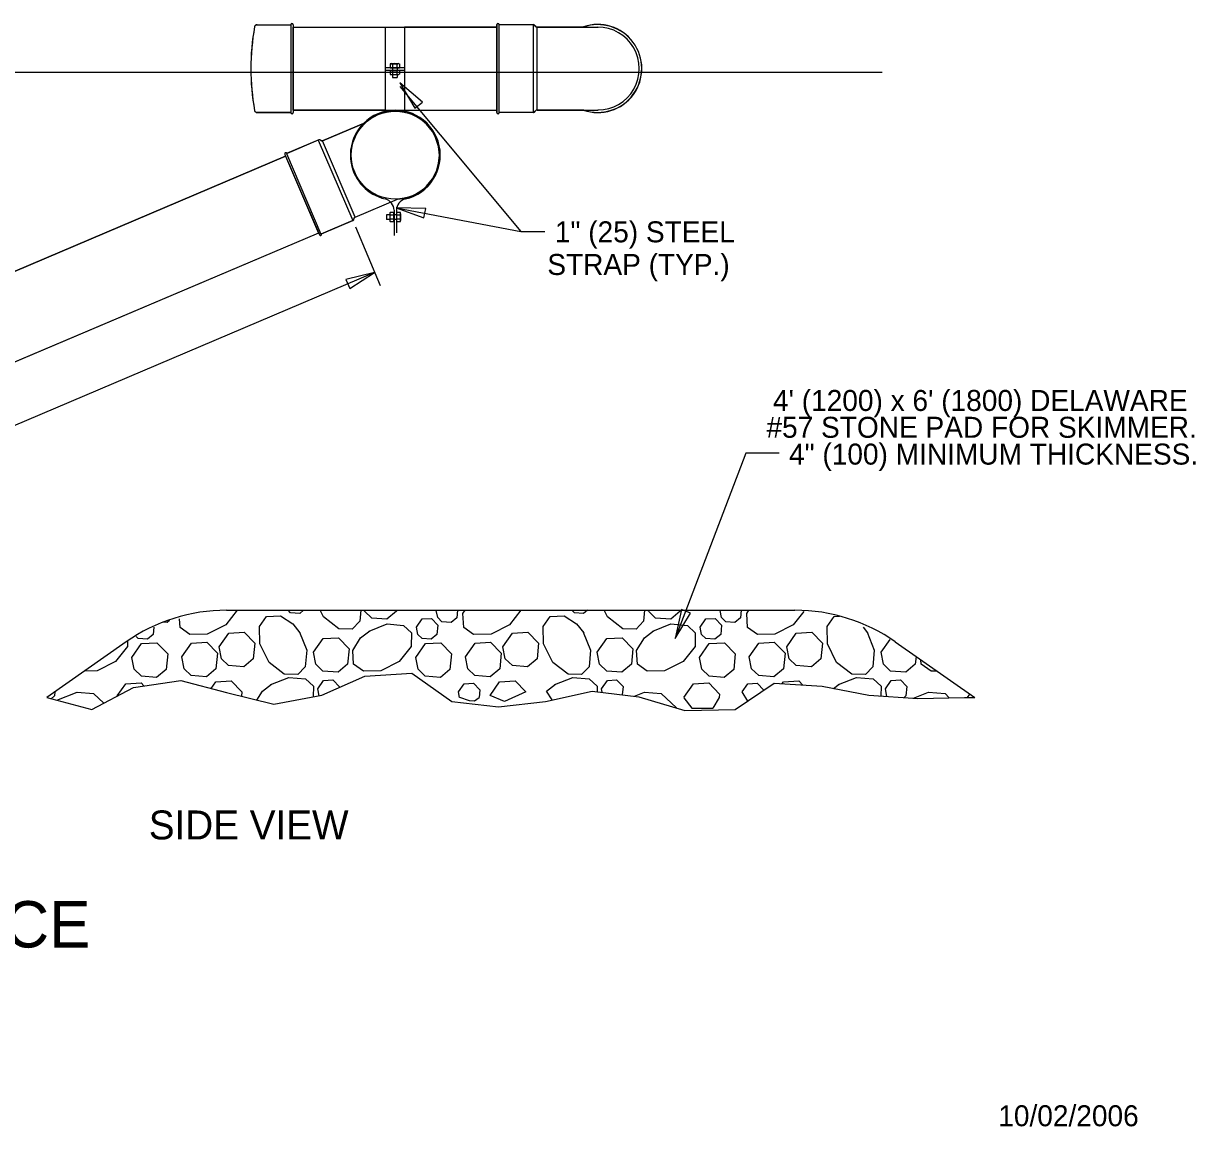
# Model space of a CAD drawing. Extents: x 1.6 to 16.6, y 0.2 to 10.2.
# Drawn here: x 11.59 to 16.62, y 0.23 to 4.96 of the extents above; entities that cross this region are included whole.
import ezdxf

# ---------------------------------------------------------------- set-up
doc = ezdxf.new("R2010")
doc.units = 0
for name, color, linetype in [('SD_P_Center Lines', 7, 'Continuous'), ('SD_P_Dimension Lines', 7, 'Continuous'), ('SD_P_Dimension Text', 7, 'Continuous'), ('SD_P_Frame', 7, 'Continuous'), ('SD_P_Hatching', 7, 'Continuous'), ('SD_P_Prop Object Lines', 7, 'Continuous'), ('SD_P_Shading', 7, 'Continuous'), ('SD_P_Subtitles', 7, 'Continuous'), ('SD_X_Exist Object Lines', 7, 'Continuous')]:
    doc.layers.add(name, color=color, linetype=linetype)

msp = doc.modelspace()

# ---------------------------------------------------------------- linework, layer by layer
at = {"layer": 'SD_P_Center Lines'}
msp.add_line((1.59, 4.7518), (15.273, 4.7518), dxfattribs=at)
at = {"layer": 'SD_P_Dimension Lines'}
for p, q in [((13.3006, 4.623), (13.2046, 4.706)), ((13.2046, 4.706), (13.2686, 4.597)), ((13.2046, 4.6907), (13.7225, 4.0692)), ((13.2686, 4.597), (13.3006, 4.623)), ((13.188, 4.1707), (13.7225, 4.0692)), ((13.3149, 4.1678), (13.188, 4.1707)), ((13.188, 4.1707), (13.3068, 4.1274)), ((13.3068, 4.1274), (13.3149, 4.1678)), ((13.014, 4.0883), (13.119, 3.8373)), ((13.7225, 4.0692), (13.8265, 4.0692)), ((13.096, 3.8923), (9.415, 2.3293)), ((13.096, 3.8923), (12.973, 3.8623)), ((12.989, 3.8243), (13.096, 3.8923)), ((12.973, 3.8623), (12.989, 3.8243)), ((14.6881, 3.1177), (14.3854, 2.3233)), ((14.8315, 3.1177), (14.6881, 3.1177)), ((14.4123, 2.4472), (14.3854, 2.3233)), ((14.3854, 2.3233), (14.4513, 2.4316)), ((14.4513, 2.4316), (14.4123, 2.4472))]:
    msp.add_line(p, q, dxfattribs=at)
at = {"layer": 'SD_P_Hatching'}
for p, q in [((13.4596, 2.0718), (13.5007, 2.0571)), ((13.5246, 2.0567), (13.544, 2.0707)), ((14.4215, 2.0695), (14.4565, 2.0244)), ((14.5738, 2.0701), (14.5462, 2.025)), ((13.5007, 2.0571), (13.5246, 2.0567)), ((14.4565, 2.0244), (14.5462, 2.025))]:
    msp.add_line(p, q, dxfattribs=at)
for points in [[(12.5063, 2.4446), (12.4572, 2.3819), (12.378, 2.3423), (12.3034, 2.341), (12.2613, 2.3708), (12.2589, 2.4079)], [(12.7737, 2.3512), (12.8044, 2.2738), (12.7983, 2.2027), (12.7662, 2.169), (12.7085, 2.1701), (12.643, 2.2213), (12.6033, 2.3005), (12.602, 2.3752), (12.6319, 2.4172), (12.6914, 2.4212), (12.7446, 2.3871), (12.7757, 2.3481)], [(12.791, 2.4446), (12.7748, 2.4311), (12.7356, 2.4339), (12.7245, 2.4446)], [(13.0364, 2.4446), (13.0323, 2.3979), (13.0002, 2.3641), (12.9425, 2.3652), (12.877, 2.4165), (12.8629, 2.4446)], [(13.19, 2.4446), (13.1896, 2.4402), (13.1488, 2.4063), (13.0836, 2.411), (13.0529, 2.4407), (13.0522, 2.4446)], [(13.3602, 2.4436), (13.361, 2.4446)], [(13.4514, 2.4446), (13.4483, 2.4126), (13.4238, 2.3923), (13.3847, 2.3951), (13.3663, 2.4129), (13.3603, 2.4436)], [(13.7236, 2.4446), (13.6745, 2.3819), (13.5952, 2.3423), (13.5206, 2.341), (13.4786, 2.3708), (13.4746, 2.4303), (13.4838, 2.4446)], [(13.991, 2.3512), (14.0217, 2.2738), (14.0155, 2.2027), (13.9834, 2.169), (13.9257, 2.1701), (13.8602, 2.2213), (13.8206, 2.3005), (13.8193, 2.3752), (13.8491, 2.4172), (13.9086, 2.4212), (13.9618, 2.3871), (13.9929, 2.3481)], [(14.0083, 2.4446), (13.992, 2.4311), (13.9529, 2.4339), (13.9418, 2.4446)], [(14.2536, 2.4446), (14.2496, 2.3979), (14.2175, 2.3641), (14.1598, 2.3652), (14.0942, 2.4165), (14.0801, 2.4446)], [(14.4072, 2.4446), (14.4068, 2.4402), (14.366, 2.4063), (14.3008, 2.411), (14.2702, 2.4407), (14.2694, 2.4446)], [(14.5775, 2.4436), (14.5782, 2.4446)], [(14.6687, 2.4446), (14.6655, 2.4126), (14.6411, 2.3923), (14.6019, 2.3951), (14.5835, 2.4129), (14.5776, 2.4436)], [(14.9371, 2.4398), (14.8917, 2.3819), (14.8125, 2.3423), (14.7379, 2.341), (14.6958, 2.3708), (14.6919, 2.4303), (14.701, 2.4446)], [(15.2082, 2.3512), (15.2389, 2.2738), (15.2328, 2.2027), (15.2006, 2.169), (15.1429, 2.1701), (15.0774, 2.2213), (15.0378, 2.3005), (15.0365, 2.3752), (15.0664, 2.4172), (15.09, 2.4188)], [(12.1487, 2.3717), (12.1457, 2.3409), (12.1212, 2.3205), (12.0821, 2.3234), (12.0733, 2.3319)], [(12.216, 2.4001), (12.2066, 2.3923), (12.1899, 2.3935)], [(13.0718, 2.3551), (13.1492, 2.3858), (13.2202, 2.3796), (13.254, 2.3475), (13.253, 2.2898), (13.2017, 2.2243), (13.1225, 2.1847), (13.0478, 2.1834), (13.0058, 2.2132), (13.0018, 2.2727), (13.0359, 2.3259), (13.0749, 2.3571)], [(13.2749, 2.3719), (13.2998, 2.4072), (13.3394, 2.4094), (13.3669, 2.3809), (13.363, 2.3409), (13.3385, 2.3205), (13.2993, 2.3234), (13.281, 2.3412), (13.275, 2.3719)], [(14.2891, 2.3551), (14.3664, 2.3858), (14.4375, 2.3796), (14.4713, 2.3475), (14.4702, 2.2898), (14.4189, 2.2243), (14.3398, 2.1847), (14.2651, 2.1834), (14.223, 2.2132), (14.2191, 2.2727), (14.2531, 2.3259), (14.2922, 2.3571)], [(14.4922, 2.3719), (14.517, 2.4072), (14.5567, 2.4094), (14.5841, 2.3809), (14.5802, 2.3409), (14.5557, 2.3205), (14.5166, 2.3234), (14.4982, 2.3412), (14.4922, 2.3719)], [(15.1907, 2.3726), (15.2102, 2.3481)], [(12.4287, 2.2882), (12.47, 2.347), (12.5361, 2.3508), (12.582, 2.3032), (12.5753, 2.2365), (12.5346, 2.2025), (12.4694, 2.2073), (12.4387, 2.237), (12.4288, 2.2882)], [(12.8333, 2.2644), (12.8747, 2.3232), (12.9407, 2.327), (12.9866, 2.2794), (12.98, 2.2128), (12.9392, 2.1788), (12.874, 2.1835), (12.8433, 2.2132), (12.8334, 2.2644)], [(13.6459, 2.2882), (13.6873, 2.347), (13.7533, 2.3508), (13.7992, 2.3032), (13.7926, 2.2365), (13.7518, 2.2025), (13.6866, 2.2073), (13.656, 2.237), (13.646, 2.2882)], [(14.0506, 2.2644), (14.092, 2.3232), (14.158, 2.327), (14.2038, 2.2794), (14.1972, 2.2128), (14.1564, 2.1788), (14.0912, 2.1835), (14.0606, 2.2132), (14.0506, 2.2644)], [(14.8632, 2.2882), (14.9045, 2.347), (14.9706, 2.3508), (15.0165, 2.3032), (15.0098, 2.2365), (14.9691, 2.2025), (14.9038, 2.2073), (14.8732, 2.237), (14.8632, 2.2882)], [(15.2678, 2.2644), (15.3065, 2.3194)], [(12.0361, 2.3122), (12.0357, 2.2898), (11.9844, 2.2243), (11.9053, 2.1847), (11.8511, 2.1838)], [(12.0549, 2.2426), (12.0963, 2.3014), (12.1623, 2.3052), (12.2082, 2.2576), (12.2016, 2.1909), (12.1608, 2.1569), (12.0956, 2.1617), (12.065, 2.1915), (12.055, 2.2426)], [(12.2683, 2.245), (12.3097, 2.3038), (12.3757, 2.3076), (12.4216, 2.26), (12.415, 2.1933), (12.3742, 2.1594), (12.309, 2.1642), (12.2783, 2.1939), (12.2684, 2.245)], [(13.2722, 2.2426), (13.3136, 2.3014), (13.3796, 2.3052), (13.4255, 2.2576), (13.4188, 2.1909), (13.378, 2.1569), (13.3128, 2.1617), (13.2822, 2.1915), (13.2722, 2.2426)], [(13.4856, 2.245), (13.5269, 2.3038), (13.593, 2.3076), (13.6389, 2.26), (13.6322, 2.1933), (13.5914, 2.1594), (13.5262, 2.1642), (13.4955, 2.1939), (13.4856, 2.245)], [(14.4894, 2.2426), (14.5308, 2.3014), (14.5968, 2.3052), (14.6427, 2.2576), (14.6361, 2.1909), (14.5953, 2.1569), (14.5301, 2.1617), (14.4994, 2.1915), (14.4895, 2.2426)], [(14.7028, 2.245), (14.7442, 2.3038), (14.8102, 2.3076), (14.8561, 2.26), (14.8495, 2.1933), (14.8087, 2.1594), (14.7435, 2.1642), (14.7128, 2.1939), (14.7029, 2.245)], [(15.4179, 2.2469), (15.4145, 2.2128), (15.3737, 2.1788), (15.3085, 2.1835), (15.2778, 2.2132), (15.2679, 2.2644)], [(15.5079, 2.1838), (15.4823, 2.1834), (15.4403, 2.2132), (15.439, 2.232)], [(11.9918, 2.077), (12.0285, 2.1291), (12.0945, 2.133), (12.1064, 2.1206)], [(12.3945, 2.1091), (12.4149, 2.1381), (12.481, 2.1419), (12.5269, 2.0943), (12.525, 2.0758)], [(12.5912, 2.0597), (12.6151, 2.0972), (12.6542, 2.1283)], [(12.6511, 2.1263), (12.7285, 2.1569), (12.7995, 2.1508), (12.8333, 2.1187), (12.8324, 2.0734)], [(12.8522, 2.1081), (12.877, 2.1434), (12.9166, 2.1456), (12.9469, 2.1143)], [(13.4553, 2.0945), (13.4801, 2.1298), (13.5197, 2.1321), (13.5473, 2.1035), (13.544, 2.0704)], [(13.5908, 2.0792), (13.6321, 2.1381), (13.6982, 2.1419), (13.7441, 2.0943), (13.6525, 2.054)], [(13.8575, 2.0601), (13.8324, 2.0972), (13.8714, 2.1283)], [(13.8683, 2.1263), (13.9457, 2.1569), (14.0167, 2.1508), (14.0505, 2.1187), (14.0501, 2.0957)], [(14.0695, 2.1081), (14.0942, 2.1434), (14.1338, 2.1456), (14.1614, 2.1171), (14.1579, 2.0823)], [(14.4216, 2.0703), (14.463, 2.1291), (14.529, 2.133), (14.5749, 2.0853), (14.5734, 2.0704)], [(14.6725, 2.0945), (14.6973, 2.1298), (14.7369, 2.1321), (14.7656, 2.1024)], [(14.8436, 2.1299), (14.8494, 2.1381), (14.9155, 2.1419), (14.9327, 2.124)], [(15.0646, 2.1091), (15.0887, 2.1283)], [(15.0856, 2.1263), (15.163, 2.1569), (15.234, 2.1508), (15.2678, 2.1187), (15.267, 2.0769)], [(15.2867, 2.1081), (15.3115, 2.1434), (15.3511, 2.1456), (15.3787, 2.1171), (15.3747, 2.0771), (15.3667, 2.0705)], [(11.7247, 2.0952), (11.7229, 2.0771), (11.7088, 2.0653)], [(11.7327, 2.059), (11.8194, 2.0935), (11.8905, 2.0873), (11.9338, 2.0462)], [(12.858, 2.0781), (12.8522, 2.1081)], [(13.46, 2.0704), (13.4553, 2.0945)], [(13.6524, 2.0539), (13.5909, 2.0792)], [(14.0724, 2.0929), (14.0695, 2.1081)], [(14.2098, 2.0759), (14.2539, 2.0935), (14.325, 2.0873), (14.39, 2.0256)], [(14.6959, 2.0555), (14.6725, 2.0945)], [(15.2931, 2.0752), (15.2867, 2.1081)], [(15.4068, 2.0679), (15.4712, 2.0935), (15.5423, 2.0873), (15.5608, 2.0697)], [(15.6389, 2.0703), (15.6491, 2.0849)]]:
    msp.add_lwpolyline(points, dxfattribs=at)
at = {"layer": 'SD_P_Prop Object Lines'}
for p, q in [((12.591, 4.9556), (12.737, 4.9556)), ((12.737, 4.9556), (12.737, 4.5786)), ((12.746, 4.9556), (12.746, 4.5786)), ((12.746, 4.9456), (13.62, 4.9456)), ((13.141, 4.9456), (13.141, 4.5886)), ((13.224, 4.9456), (13.224, 4.5886)), ((13.62, 4.9556), (13.62, 4.5786)), ((13.776, 4.9556), (13.629, 4.9556)), ((13.629, 4.9556), (13.629, 4.5786)), ((13.793, 4.9456), (13.991, 4.9456)), ((13.162, 4.7876), (13.162, 4.7706)), ((13.167, 4.7876), (13.196, 4.7876)), ((13.173, 4.7876), (13.173, 4.7706)), ((13.191, 4.7876), (13.191, 4.7706)), ((13.202, 4.7876), (13.202, 4.7706)), ((13.224, 4.7706), (13.141, 4.7706)), ((13.141, 4.7606), (13.224, 4.7606)), ((13.162, 4.7706), (13.202, 4.7706)), ((13.162, 4.7586), (13.162, 4.7436)), ((13.167, 4.7596), (13.196, 4.7596)), ((13.167, 4.7426), (13.196, 4.7426)), ((13.172, 4.7706), (13.172, 4.7596)), ((13.172, 4.7426), (13.172, 4.7286)), ((13.172, 4.7286), (13.192, 4.7286)), ((13.173, 4.7586), (13.173, 4.7436)), ((13.191, 4.7586), (13.191, 4.7436)), ((13.192, 4.7706), (13.192, 4.7596)), ((13.192, 4.7426), (13.192, 4.7286)), ((13.202, 4.7596), (13.202, 4.7436)), ((12.591, 4.5786), (12.737, 4.5786)), ((12.746, 4.5886), (13.62, 4.5886)), ((13.776, 4.5786), (13.629, 4.5786)), ((13.793, 4.5886), (13.992, 4.5886)), ((12.8723, 4.4575), (13.0583, 4.5365)), ((12.856, 4.4617), (12.7184, 4.4028)), ((12.7138, 4.3916), (11.4852, 3.8702)), ((12.7105, 4.3994), (12.8588, 4.0547)), ((12.7179, 4.4026), (12.865, 4.0573)), ((13.012, 4.1303), (13.1937, 4.2074)), ((13.1472, 4.14), (13.1472, 4.12)), ((13.1612, 4.14), (13.1472, 4.14)), ((13.1612, 4.145), (13.1612, 4.116)), ((13.1772, 4.15), (13.1622, 4.15)), ((13.1772, 4.139), (13.1622, 4.139)), ((13.1782, 4.145), (13.1782, 4.116)), ((13.1892, 4.14), (13.1782, 4.14)), ((13.1792, 4.16), (13.1792, 4.052)), ((13.1892, 4.159), (13.1892, 4.063)), ((13.1892, 4.15), (13.1892, 4.11)), ((13.2062, 4.15), (13.1892, 4.15)), ((13.2062, 4.139), (13.1892, 4.139)), ((13.2062, 4.145), (13.2062, 4.116)), ((13.003, 4.1153), (12.865, 4.0573)), ((13.1612, 4.12), (13.1472, 4.12)), ((13.1772, 4.121), (13.1622, 4.121)), ((13.1782, 4.11), (13.1622, 4.11)), ((13.1892, 4.12), (13.1782, 4.12)), ((13.2062, 4.121), (13.1892, 4.121)), ((13.2062, 4.11), (13.1892, 4.11)), ((12.855, 4.0623), (11.4852, 3.4808)), ((12.4602, 2.4446), (14.8989, 2.4446)), ((12.03, 2.309), (11.6893, 2.0704)), ((15.3291, 2.309), (15.6698, 2.0704))]:
    msp.add_line(p, q, dxfattribs=at)
msp.add_lwpolyline([(11.6893, 2.0704), (11.8834, 2.0193), (12.0616, 2.1141), (12.2646, 2.1434), (12.4609, 2.0915), (12.664, 2.0419), (12.8693, 2.0802), (13.0543, 2.1615), (13.2551, 2.175), (13.4266, 2.0532), (13.6274, 2.0306), (13.8281, 2.0532), (14.0289, 2.0983), (14.2297, 2.0735), (14.426, 2.0148), (14.6426, 2.0193), (14.8096, 2.1321), (15.0149, 2.1186), (15.2157, 2.0802), (15.4255, 2.0667), (15.6263, 2.0712), (15.6698, 2.0704)], dxfattribs=at)
msp.add_circle((13.1847, 4.3961), 0.1889, dxfattribs=at)
for centre, radius, start, end in [((13.5649, 4.7668), 0.9999, 169.6613, 190.3387), ((12.5914, 4.9444), 0.0104, 90, 169.6613), ((12.7418, 4.9548), 0.0052, 0, 180), ((13.6251, 4.9548), 0.0052, 0, 180), ((13.7755, 4.9444), 0.0104, 31.2807, 90), ((13.7933, 4.9552), 0.0104, 211.2807, 270), ((14.0534, 4.7673), 0.1885, 250.9425, 109.4827), ((12.5914, 4.5893), 0.0104, 190.3387, 270), ((12.7418, 4.5789), 0.0052, 180, 0), ((13.1847, 4.3961), 0.1929, 282.9669, 190.5646), ((13.6251, 4.5789), 0.0052, 180, 0), ((13.7755, 4.5893), 0.0104, 270, 331.8908), ((13.7939, 4.5795), 0.0104, 90, 151.8908), ((12.858, 4.453), 0.00895, 41.2635, 103.1543), ((12.8697, 4.4645), 0.00748, 228.2368, 290.1276), ((12.7153, 4.4015), 0.0052, 22.9887, 202.9887), ((13.1847, 4.3961), 0.1929, 190.4525, 256.7953), ((13.1292, 4.1596), 0.05, 0, 76.7953), ((13.2392, 4.1593), 0.05, 102.9669, 180), ((12.9981, 4.1228), 0.00895, 302.8345, 4.7252), ((13.0152, 4.1228), 0.00812, 112.8599, 174.7507), ((12.8636, 4.0567), 0.0052, 203, 23), ((12.4602, 1.6946), 0.75, 90, 125), ((14.8989, 1.6946), 0.75, 55, 90)]:
    msp.add_arc(centre, radius, start, end, dxfattribs=at)
for centre, major_axis, ratio, start_param, end_param in [((13.1673, 4.7874), (-0.00481, 0), 0.218988, 3.141593, 6.283185), ((13.1817, 4.7874), (-0.00962, 0), 0.109475, 3.141593, 6.283185), ((13.1962, 4.7874), (0.00481, 0), 0.218912, 0, 3.141593), ((13.1673, 4.7585), (-0.00481, 0), 0.218988, 3.141593, 6.283185), ((13.1673, 4.7432), (-0.00481, 0), 0.218988, 0, 3.141593), ((13.1817, 4.7585), (-0.00962, 0), 0.109475, 3.141593, 6.283185), ((13.1817, 4.7432), (-0.00962, 0), 0.109475, 0, 3.141593), ((13.1962, 4.7585), (0.00481, 0), 0.218912, 0, 3.141593), ((13.1962, 4.7432), (0.00481, 0), 0.218912, 3.141593, 6.283185), ((13.1618, 4.1447), (0, 0.00481), 0.218988, 0, 3.141593), ((13.1618, 4.1303), (0, 0.00962), 0.109475, 0, 3.141593), ((13.1771, 4.1447), (0, 0.00481), 0.218988, 3.141593, 6.283185), ((13.1771, 4.1303), (0, 0.00962), 0.109475, 3.141593, 6.283185), ((13.206, 4.1447), (0, 0.00481), 0.218988, 3.141593, 6.283185), ((13.206, 4.1303), (0, 0.00962), 0.109475, 3.141593, 6.283185), ((13.1618, 4.1158), (0, -0.00481), 0.218912, 3.141593, 6.283185), ((13.1771, 4.1158), (0, -0.00481), 0.218912, 0, 3.141593), ((13.206, 4.1158), (0, -0.00481), 0.218912, 0, 3.141593)]:
    msp.add_ellipse(centre, major_axis=major_axis, ratio=ratio, start_param=start_param, end_param=end_param, dxfattribs=at)
at = {"layer": 'SD_P_Shading'}
for p, q in [((12.59, 4.9556), (12.737, 4.9556)), ((12.746, 4.9556), (12.746, 4.5796)), ((13.62, 4.5796), (13.62, 4.9566)), ((13.629, 4.9566), (13.776, 4.9566)), ((13.792, 4.9466), (13.992, 4.9466)), ((12.737, 4.5796), (12.59, 4.5796)), ((13.62, 4.5796), (13.62, 4.5796)), ((13.776, 4.5796), (13.629, 4.5796)), ((13.993, 4.5896), (13.792, 4.5896)), ((12.7105, 4.3994), (12.8588, 4.0547)), ((13.012, 4.1303), (13.1937, 4.2074)), ((12.8684, 4.0587), (13.003, 4.1153))]:
    msp.add_line(p, q, dxfattribs=at)
for points in [[(12.746, 4.9456), (13.141, 4.9456), (13.141, 4.5886), (12.746, 4.5886)], [(13.224, 4.5886), (13.62, 4.5886), (13.62, 4.9456), (13.224, 4.9456)], [(12.7138, 4.3916), (12.855, 4.0623), (9.317, 2.5603), (9.176, 2.8903), (11.3852, 3.8278), (11.3852, 3.4383), (11.4852, 3.4808), (11.4852, 3.8702)]]:
    msp.add_lwpolyline(points, close=True, dxfattribs=at)
for points in [[(13.2406, 4.2155), (13.2646, 4.2249), (13.2859, 4.2365), (13.3019, 4.2479), (13.3183, 4.2625), (13.3439, 4.2943), (13.3606, 4.3272), (13.3705, 4.3618), (13.3736, 4.3961), (13.3698, 4.4337), (13.3576, 4.4722), (13.3439, 4.4979), (13.3183, 4.5297), (13.2899, 4.553), (13.2532, 4.5721), (13.2187, 4.5819), (13.1847, 4.585), (13.1587, 4.5832), (13.1341, 4.5781), (13.1059, 4.5678), (13.0792, 4.5528), (13.0583, 4.5365)], [(13.0583, 4.5365), (12.8723, 4.4575), (12.8683, 4.4572), (12.8648, 4.4589), (12.8608, 4.4615), (12.856, 4.4617), (12.8536, 4.4607), (12.7201, 4.4035), (12.7194, 4.4047), (12.7179, 4.406), (12.7161, 4.4066), (12.7144, 4.4066), (12.7126, 4.4059), (12.7111, 4.4046), (12.7102, 4.4025), (12.7105, 4.3994)]]:
    msp.add_lwpolyline(points, dxfattribs=at)
for centre, radius, start, end in [((13.5645, 4.7675), 0.9999, 169.6613, 190.3387), ((12.591, 4.9451), 0.0104, 90, 169.6613), ((12.7414, 4.9555), 0.0052, 0, 180), ((13.6248, 4.9557), 0.0052, 0, 180), ((13.7752, 4.9453), 0.0104, 31.2807, 90), ((13.793, 4.9561), 0.0104, 211.2807, 270), ((14.0531, 4.7682), 0.1885, 251.3566, 108.8322), ((12.591, 4.5899), 0.0104, 190.3387, 270), ((12.7414, 4.5795), 0.0052, 180, 0), ((13.6248, 4.5797), 0.0052, 180, 0), ((13.7752, 4.5901), 0.0104, 270, 331.8908), ((13.7935, 4.5803), 0.0104, 90, 151.8908), ((13.1842, 4.4002), 0.1931, 272.8367, 286.9798), ((12.9981, 4.1228), 0.00895, 302.8345, 4.7252), ((13.0152, 4.1228), 0.00812, 112.8599, 174.7507), ((12.8636, 4.0567), 0.0052, 203, 23)]:
    msp.add_arc(centre, radius, start, end, dxfattribs=at)
at = {"layer": 'SD_X_Exist Object Lines'}
for p, q in [((13.776, 4.9556), (13.776, 4.5786)), ((13.793, 4.5886), (13.793, 4.9456)), ((13.991, 4.9456), (14.054, 4.9456)), ((13.992, 4.5886), (14.054, 4.5886)), ((12.8536, 4.4607), (13.003, 4.1153)), ((13.012, 4.1303), (12.8723, 4.4575))]:
    msp.add_line(p, q, dxfattribs=at)
msp.add_arc((14.0534, 4.7673), 0.1775, 270, 90.1614, dxfattribs=at)

# ---------------------------------------------------------------- texts
at = {"layer": 'SD_P_Dimension Text'}
for s, p in [('1" (25) STEEL', (13.869, 4.0223)), ('STRAP (TYP.)', (13.8365, 3.8823)), ("4' (1200) x 6' (1800) DELAWARE", (14.8045, 3.2992)), ('#57 STONE PAD FOR SKIMMER.', (14.7764, 3.1842)), ('4" (100) MINIMUM THICKNESS.', (14.8734, 3.0692))]:
    msp.add_text(s, height=0.09, dxfattribs=at).set_placement(p)
at = {"layer": 'SD_P_Frame'}
for s, height, p in [('SKIMMER DEWATERING DEVICE', 0.198996, (7.693, 0.9984)), ('10/02/2006', 0.09, (15.7708, 0.232))]:
    msp.add_text(s, height=height, dxfattribs=at).set_placement(p)
at = {"layer": 'SD_P_Subtitles'}
msp.add_text('SIDE VIEW', height=0.124, dxfattribs=at).set_placement((12.1271, 1.462))

doc.saveas('drawing.dxf')
